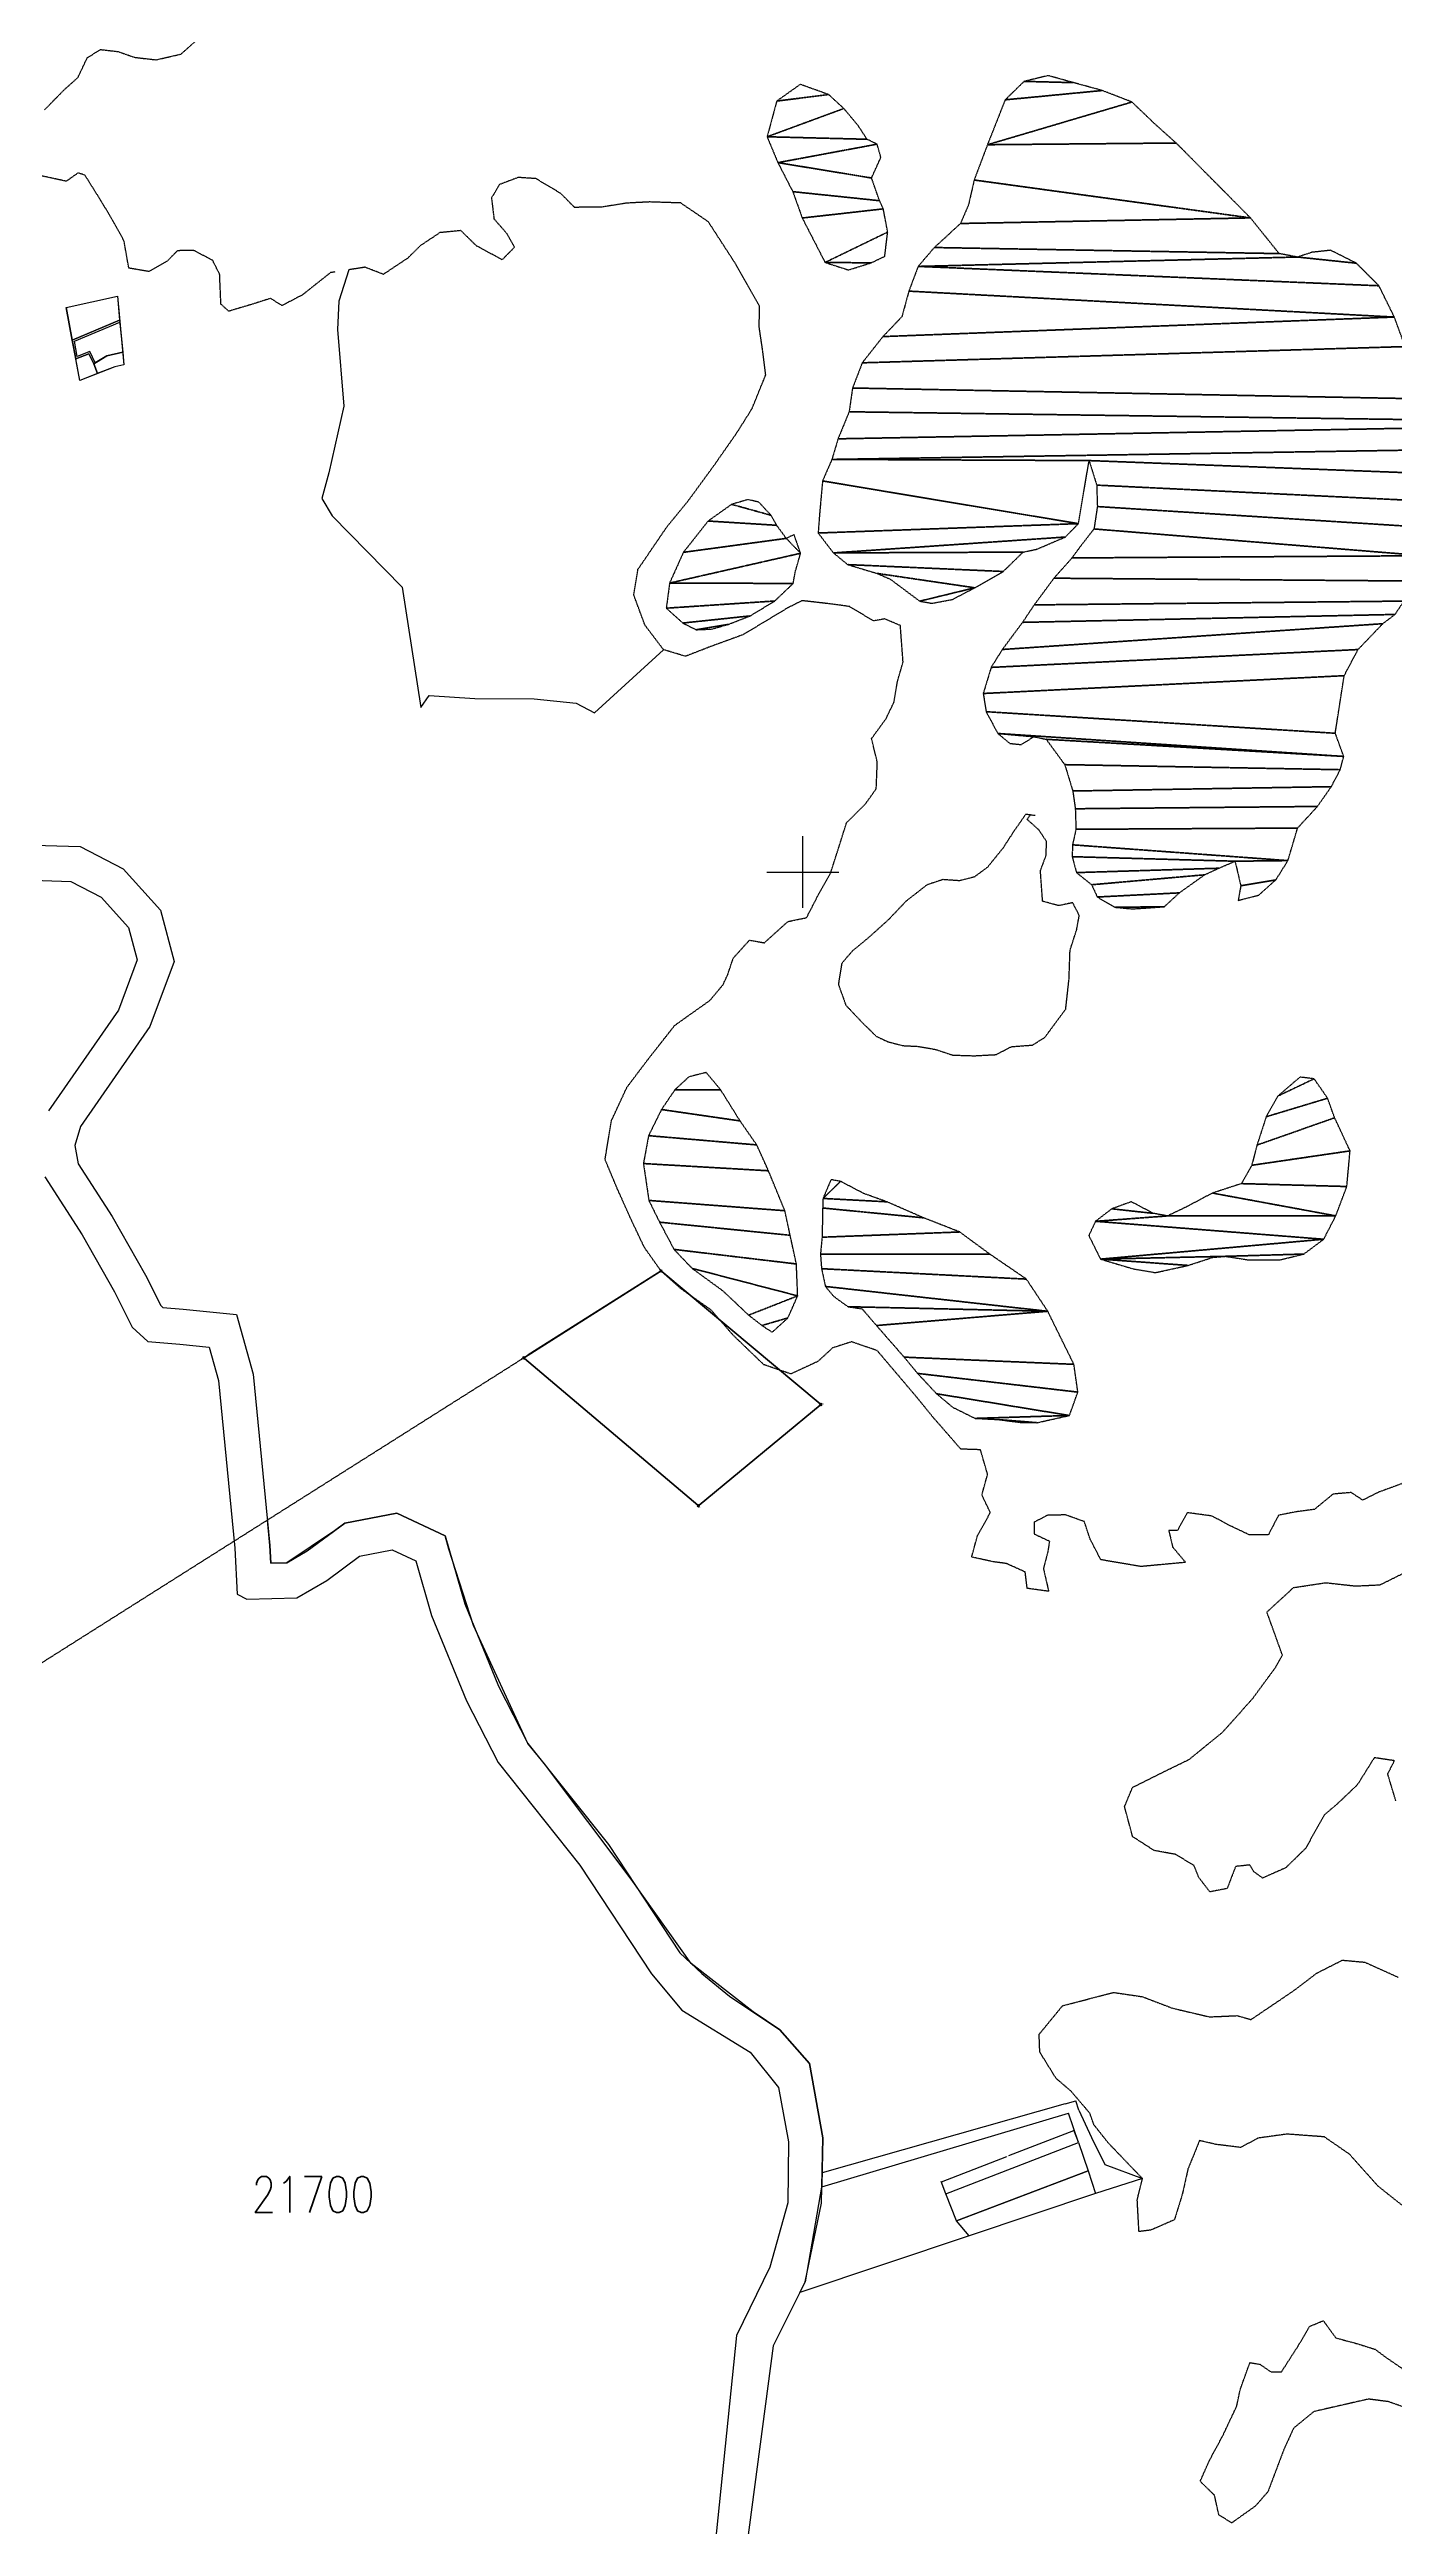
# Model space of a CAD drawing. Header units: metres. Extents: x 619047 to 657292, y 1301217 to 1319844.
# Drawn here: x 654783 to 655532, y 1315809 to 1317189 of the extents above; entities that cross this region are included whole.
import ezdxf
from ezdxf.enums import TextEntityAlignment as Align

# ---------------------------------------------------------------- set-up
doc = ezdxf.new("R2010")
doc.units = ezdxf.units.M
doc.header["$PDMODE"] = 32
doc.header["$PDSIZE"] = 0.5
doc.linetypes.add('HIDDEN', pattern=[0.375, 0.25, -0.125])
for name, color, linetype in [('2', 1, 'Continuous'), ('3', 7, 'Continuous'), ('42', 7, 'Continuous'), ('CVL_CUADCON_LIN', 8, 'Continuous')]:
    doc.layers.add(name, color=color, linetype=linetype)
doc.styles.add('ROMANS', font='ROMANS', dxfattribs={"height": 0.2})
doc.styles.get("Standard").update_dxf_attribs({"font": 'arial.ttf'})
doc.dimstyles.get("Standard").update_dxf_attribs({"dimtxt": 0.18, "dimasz": 0.18, "dimexe": 0.18, "dimexo": 0.0625, "dimgap": 0.09, "dimtad": 0, "dimtih": 1, "dimtoh": 1, "dimdec": 4, "dimzin": 0, "dimdsep": 46, "dimtxsty": 'Standard', "dimcen": 0.09, "dimadec": 0, "dimazin": 0, "dimtfac": 1, "dimtdec": 4, "dimtofl": 0, "dimtmove": 0, "dimatfit": 3, "dimfxl": 1, "dimtolj": 1, "dimtzin": 0, "dimarcsym": 0})

# ---------------------------------------------------------------- blocks, each defined once
blk = doc.blocks.new('COORD')
at = {"layer": '42', "color": 2, "linetype": 'Continuous'}
for p, q in [((0, -2), (0, 2)), ((-2, 0), (2, 0))]:
    blk.add_line(p, q, dxfattribs=at)
blk = doc.blocks.new('COORD$')
at = {"layer": '42', "color": 2, "linetype": 'Continuous'}
blk.add_blockref('COORD', (0, 0), dxfattribs=at)
blk = doc.blocks.new('*D12')
at = {"layer": 'CVL_CUADCON_LIN', "color": 0, "lineweight": -2, "ltscale": 0.5, "transparency": 16777216}
for p, q in [((655353.4, 1316029.2), (655317.1, 1316015.2)), ((655356.1, 1316022.8), (655353.5, 1316029.5)), ((655279.8, 1316000.8), (655316.2, 1316014.8)), ((655282.2, 1315994.1), (655279.6, 1316000.9))]:
    blk.add_line(p, q, dxfattribs=at)
at = {"layer": 'CVL_CUADCON_LIN', "color": 0, "ltscale": 0.5, "transparency": 16777216}
for points in [[(655353.4, 1316029.3), (655353.4, 1316029.2), (655353.6, 1316029.3)], [(655279.8, 1316000.8), (655279.8, 1316000.7), (655279.6, 1316000.7)]]:
    blk.add_solid(points, dxfattribs=at)
at = {"layer": 'Defpoints', "color": 0, "ltscale": 0.5, "transparency": 16777216}
for p in [(655356.2, 1316022.7), (655279.6, 1316000.7), (655282.2, 1315994.1)]:
    blk.add_point(p, dxfattribs=at)
at = {"layer": 'CVL_CUADCON_LIN', "color": 0, "ltscale": 0.5, "transparency": 16777216, "insert": (655316.6, 1316015), "char_height": 0.18, "attachment_point": 5}
blk.add_mtext('\\A1;79.3000', dxfattribs=at)

msp = doc.modelspace()

# ---------------------------------------------------------------- linework, layer by layer
at = {"color": 4}
msp.add_lwpolyline([(654820.76004, 1317051.15126), (654824.41504, 1317013.02606), (654819.28888, 1317011.8925), (654799.81528, 1317004.30377), (654792.32421, 1317044.96956)], close=True, dxfattribs=at)
at = {"layer": '2', "color": 1, "linetype": 'Continuous'}
for points in [[(654949.65273, 1317065.90433), (654944.20473, 1317048.44133), (654943.36073, 1317032.66733), (654946.87673, 1316989.98533), (654938.64273, 1316952.77333), (654934.73273, 1316938.49133), (654940.42873, 1316928.88933), (654979.48973, 1316889.13033), (654989.87773, 1316822.11133), (654994.37973, 1316828.77033), (655019.81073, 1316827.00833), (655052.84773, 1316826.85233), (655076.25173, 1316824.55933), (655086.47673, 1316819.07433), (655124.98773, 1316854.25833)], [(654767.69532, 1316745.63806), (654800.02666, 1316744.65945), (654823.95084, 1316732.13372), (654844.71392, 1316709.20007), (654852.35631, 1316680.55391), (654838.89914, 1316644.34818), (654800.30957, 1316588.6696), (654797.0746, 1316578.08733), (654798.99625, 1316567.93979), (654817.87742, 1316538.47913), (654836.48547, 1316505.87029), (654844.99119, 1316488.86745), (654846.114, 1316487.84727), (654857.45373, 1316486.83927), (654887.18674, 1316483.94287), (654896.38398, 1316450.71526), (654905.71737, 1316355.2093), (654906.26614, 1316345.32885), (654915.20135, 1316345.57683), (654926.56939, 1316352.18284), (654947.47977, 1316367.74644), (654976.35592, 1316373.27385), (655003.32382, 1316360.58731), (655014.24315, 1316322.73991), (655032.98265, 1316276.92512), (655049.47104, 1316244.99487), (655094.30237, 1316188.6192), (655134.01665, 1316128.2643), (655146.24565, 1316116.73959), (655161.81069, 1316104.19874), (655189.80391, 1316085.45704), (655206.34363, 1316066.63288), (655213.64292, 1316025.18134), (655213.16604, 1315998.96069), (655203.83459, 1315944.96665), (655186.04138, 1315909.39904), (655171.25844, 1315796.96572)], [(654768.47477, 1316725.9959), (654794.92605, 1316725.19526), (654811.75932, 1316716.38205), (654826.99075, 1316699.55833), (654831.79976, 1316681.53261), (654821.37733, 1316653.49169), (654782.45062, 1316597.32666)], [(654780.43608, 1316560.55779), (654801.09557, 1316528.32237), (654819.18792, 1316496.61725), (654829.09273, 1316476.81766), (654837.80839, 1316468.89866), (654855.63494, 1316467.31403), (654871.88063, 1316465.73148), (654877.03239, 1316447.11932), (654886.16076, 1316353.71128), (654887.58073, 1316328.14504), (654892.86189, 1316325.3397), (654920.73663, 1316326.1133), (654937.38454, 1316335.78746), (654955.58181, 1316349.3317), (654973.77909, 1316352.81498), (654986.94353, 1316346.62202), (654995.69417, 1316316.2915), (655015.16102, 1316268.69846), (655032.92811, 1316234.29197), (655078.40557, 1316177.1038), (655118.25561, 1316116.54256), (655135.09238, 1316096.42896), (655173.25797, 1316073.02698), (655189.07806, 1316053.36928), (655194.63649, 1316023.0282), (655194.20889, 1315989.0171), (655184.1719, 1315953.18016), (655165.70613, 1315915.10842), (655152.09003, 1315782.7591)]]:
    msp.add_lwpolyline(points, dxfattribs=at)
at = {"layer": '3', "color": 30, "linetype": 'HIDDEN'}
msp.add_line((654541.58573, 1316139.92633), (655123.60973, 1316508.16233), dxfattribs=at)
for points in [[(654780.17373, 1317154.97833), (654790.71873, 1317165.77133), (654798.76373, 1317172.97833), (654803.97273, 1317183.96333), (654811.28573, 1317188.62133), (654821.20473, 1317187.46433), (654830.38473, 1317184.26533), (654842.33873, 1317182.87733), (654856.27273, 1317186.08633), (654868.08973, 1317196.63933)], [(654941.85673, 1317064.68433), (654939.45273, 1317064.30833), (654923.84573, 1317051.93333), (654912.48373, 1317045.95933), (654906.08873, 1317049.95133), (654895.20573, 1317046.52433), (654882.80173, 1317042.82433), (654878.43773, 1317046.84033), (654877.74173, 1317063.34833), (654873.84173, 1317071.18133), (654863.36473, 1317076.65133), (654854.22273, 1317076.54733), (654848.69873, 1317070.89333), (654838.35273, 1317064.93133), (654827.15573, 1317066.83533), (654824.44173, 1317082.05033), (654818.47573, 1317092.90833), (654812.00173, 1317103.76033), (654802.68673, 1317118.64633), (654798.86273, 1317119.87233), (654792.31173, 1317115.22433), (654777.79873, 1317118.36133)], [(655124.98773, 1316854.25833), (655114.67173, 1316867.86233), (655108.38273, 1316884.81433), (655110.75973, 1316899.07133), (655126.99773, 1316922.88833), (655138.77073, 1316937.25233), (655153.52573, 1316957.49433), (655165.52173, 1316974.65633), (655174.25373, 1316988.47733), (655181.91173, 1317007.36833), (655180.23373, 1317020.81633), (655178.30773, 1317033.75233), (655178.42573, 1317045.69633), (655165.46273, 1317068.67133), (655149.94873, 1317092.63333), (655134.58873, 1317103.12933), (655117.31073, 1317103.69433), (655104.36373, 1317103.03833), (655090.67273, 1317100.84933), (655075.43473, 1317100.67433), (655067.72573, 1317108.46333), (655053.91573, 1317116.69033), (655044.00273, 1317117.33933), (655033.63373, 1317113.40933), (655029.14573, 1317105.98933), (655030.54973, 1317094.31733), (655037.75673, 1317086.01433), (655041.90673, 1317078.43933), (655035.12873, 1317071.50033), (655020.81673, 1317079.21433), (655012.08273, 1317087.75333), (655000.41173, 1317086.60333), (654989.57273, 1317079.36533), (654982.53973, 1317072.42433), (654968.92673, 1317063.37533), (654958.72173, 1317067.32333), (654949.65273, 1317065.90433)], [(655123.60973, 1316508.16233), (655114.31573, 1316521.26933), (655106.76773, 1316537.19133), (655098.94873, 1316554.63433), (655092.41873, 1316570.31333), (655095.98173, 1316591.95233), (655104.65873, 1316610.60133), (655116.66873, 1316626.49233), (655131.18973, 1316644.95333), (655150.84273, 1316658.89933), (655158.10873, 1316667.62133), (655160.83573, 1316673.49733), (655163.78173, 1316682.42433), (655172.81173, 1316692.43733), (655181.20973, 1316691.00833), (655194.28273, 1316702.84633), (655204.67173, 1316704.99833), (655211.38073, 1316718.03433), (655218.10173, 1316730.05333), (655223.00673, 1316745.35533), (655226.92773, 1316757.85133), (655237.47573, 1316768.38933), (655243.47473, 1316776.84333), (655244.06873, 1316791.58733), (655240.86973, 1316804.76433), (655248.87173, 1316815.78233), (655253.33873, 1316824.98033), (655255.23973, 1316836.43633), (655258.41673, 1316847.39933), (655256.91373, 1316867.70933), (655248.23573, 1316871.42233), (655241.89773, 1316870.33333), (655228.59873, 1316878.31233), (655220.20373, 1316879.48633), (655210.53873, 1316880.64633), (655202.14573, 1316881.56733), (655194.31673, 1316877.66633), (655169.34173, 1316862.64233), (655151.38273, 1316856.08533), (655137.22173, 1316850.58733), (655124.98773, 1316854.25833)], [(655332.03873, 1316761.84733), (655326.69673, 1316762.54933), (655319.94973, 1316752.81633), (655313.95873, 1316743.60033), (655305.44273, 1316733.08433), (655298.13873, 1316727.66533), (655289.78173, 1316725.53733), (655280.62973, 1316726.19433), (655271.77273, 1316723.29833), (655260.19173, 1316714.27233), (655250.15273, 1316703.73933), (655239.59273, 1316694.21733), (655230.28373, 1316686.48833), (655224.26673, 1316679.55833), (655222.36873, 1316667.84833), (655226.56573, 1316656.20733), (655235.56473, 1316646.65533), (655243.52773, 1316638.86933), (655249.91173, 1316635.89333), (655258.31873, 1316633.70233), (655266.70573, 1316633.28933), (655276.37673, 1316631.62133), (655286.06573, 1316628.42933), (655298.00773, 1316628.05733), (655310.19173, 1316628.70533), (655318.77773, 1316633.12333), (655330.45173, 1316634.01833), (655337.26173, 1316638.16233), (655349.01873, 1316654.05033), (655350.85873, 1316670.84233), (655351.43773, 1316686.85633), (655355.11673, 1316698.33333), (655356.54973, 1316706.22633), (655352.91373, 1316713.29933), (655345.05773, 1316711.68533), (655336.13973, 1316714.12433), (655334.92973, 1316731.13533), (655338.13273, 1316739.81133), (655338.29873, 1316747.43633), (655334.16273, 1316753.74133), (655327.48973, 1316759.76333), (655329.36773, 1316762.19833)], [(655539.73173, 1316390.95333), (655523.29073, 1316384.92133), (655514.45173, 1316380.50033), (655508.05273, 1316384.74733), (655497.90273, 1316383.86933), (655487.58573, 1316375.36533), (655477.18773, 1316373.97633), (655467.55773, 1316372.08733), (655461.84073, 1316361.09633), (655451.17173, 1316361.22833), (655440.18973, 1316366.43833), (655430.47873, 1316371.66333), (655416.74073, 1316373.53933), (655411.26673, 1316363.56733), (655406.44173, 1316363.51133), (655408.57773, 1316354.38833), (655415.78773, 1316345.83133), (655390.92173, 1316343.51433), (655368.52673, 1316347.32433), (655362.55173, 1316358.94433), (655359.39373, 1316368.56433), (655348.93773, 1316372.25533), (655339.03273, 1316372.14233), (655331.45773, 1316368.24433), (655331.53273, 1316361.63833), (655339.95973, 1316357.66933), (655339.01373, 1316351.56033), (655336.57873, 1316342.38533), (655339.51773, 1316329.71333), (655327.56073, 1316331.35533), (655326.44073, 1316340.49033), (655315.97273, 1316345.19833), (655308.84973, 1316346.13333), (655296.62773, 1316348.78933), (655299.79573, 1316360.51333), (655307.01273, 1316373.55533), (655302.32773, 1316383.41133), (655305.49873, 1316394.88233), (655301.53273, 1316408.55733), (655290.60573, 1316408.94133), (655275.42173, 1316426.30033), (655265.37473, 1316438.63633), (655244.00473, 1316463.80133), (655229.72473, 1316468.72033), (655219.09573, 1316465.29533), (655211.05273, 1316457.83433), (655195.89373, 1316450.80033), (655180.84873, 1316455.96433), (655163.64073, 1316472.53833), (655151.54473, 1316486.37533), (655134.90073, 1316498.12733), (655123.60973, 1316508.16233)], [(655532.87573, 1316213.00733), (655528.38773, 1316227.94733), (655532.11273, 1316235.35933), (655520.91773, 1316237.00933), (655511.43773, 1316221.90933), (655500.38273, 1316211.36533), (655493.08773, 1316205.18333), (655482.63273, 1316186.51433), (655471.57973, 1316175.71633), (655458.69173, 1316169.97833), (655453.82573, 1316173.48033), (655451.49673, 1316177.26533), (655443.63173, 1316176.41333), (655438.94573, 1316164.16333), (655429.31573, 1316162.27433), (655423.12773, 1316170.33433), (655420.51273, 1316176.91133), (655410.28073, 1316183.14633), (655398.31873, 1316185.29633), (655386.29173, 1316193.03633), (655381.78273, 1316209.75533), (655386.23273, 1316220.47833), (655403.91173, 1316229.31933), (655417.80373, 1316236.08433), (655436.17473, 1316251.03233), (655452.97873, 1316269.77333), (655465.98473, 1316287.45533), (655469.71873, 1316294.10433), (655464.99673, 1316307.26333), (655461.06173, 1316318.14433), (655475.89273, 1316331.78133), (655493.89473, 1316334.52833), (655510.42573, 1316332.68433), (655524.13473, 1316333.34933), (655544.59273, 1316343.49333)], [(655540.82573, 1315984.15633), (655522.88273, 1315998.43433), (655507.18773, 1316016.04233), (655493.10573, 1316025.79133), (655472.25973, 1316027.33133), (655456.28373, 1316025.11533), (655446.43673, 1316019.92133), (655432.95573, 1316021.54533), (655423.53373, 1316023.72533), (655417.10973, 1316007.89733), (655413.96873, 1315993.88633), (655409.55973, 1315979.60633), (655396.41673, 1315973.86633), (655389.82273, 1315973.02833), (655388.85773, 1315990.80433), (655391.77173, 1316002.52533), (655372.74873, 1316022.38233), (655364.75973, 1316032.45433), (655362.39773, 1316039.03433), (655351.84373, 1316051.36433), (655343.63473, 1316058.38533), (655334.57773, 1316073.01933), (655334.21073, 1316082.92433), (655347.23673, 1316098.82733), (655375.59973, 1316106.26633), (655391.62873, 1316103.90933), (655408.46573, 1316097.49533), (655429.09573, 1316092.64933), (655444.58173, 1316093.33433), (655452.22673, 1316091.13433), (655476.67573, 1316107.67633), (655488.76173, 1316116.96233), (655503.15673, 1316124.24133), (655515.61573, 1316123.11333), (655534.25373, 1316114.68733)], [(655546.16973, 1315872.16033), (655528.57373, 1315878.31133), (655517.63573, 1315879.71133), (655487.23473, 1315872.75733), (655475.91073, 1315863.48033), (655470.45973, 1315851.47533), (655461.58473, 1315827.99733), (655454.56373, 1315820.03933), (655441.46173, 1315810.74233), (655434.29873, 1315815.23433), (655431.88773, 1315826.13233), (655423.92473, 1315833.91833), (655429.12473, 1315845.66633), (655436.58673, 1315859.47333), (655444.27373, 1315875.82333), (655446.20073, 1315884.99333), (655451.61673, 1315900.04633), (655457.21573, 1315899.09433), (655463.36073, 1315894.84433), (655469.20173, 1315894.91133), (655478.43573, 1315909.24633), (655484.91373, 1315920.24733), (655492.49873, 1315923.38233), (655499.46573, 1315913.80633), (655511.18573, 1315910.63733), (655521.38273, 1315907.45033), (655527.01873, 1315903.19533), (655536.49173, 1315896.69733)]]:
    msp.add_lwpolyline(points, dxfattribs=at)
at = {"layer": 'CVL_CUADCON_LIN', "color": 2, "ltscale": 0.5}
for p, q in [((654795.67572, 1317026.77567), (654822.03882, 1317037.81242)), ((654796.80514, 1317026.1644), (654822.13874, 1317036.77015)), ((654822.03882, 1317037.81242), (654823.7518, 1317019.94434)), ((654797.61415, 1317016.25272), (654795.67572, 1317026.77567)), ((654798.3757, 1317017.6385), (654796.80514, 1317026.1644)), ((654804.84716, 1317019.17224), (654797.61415, 1317016.25272)), ((654805.33544, 1317020.44772), (654798.3757, 1317017.6385)), ((654807.59911, 1317013.56071), (654804.84716, 1317019.17224)), ((654808.45872, 1317014.07898), (654805.33544, 1317020.44772)), ((654814.96409, 1317018.00109), (654807.59911, 1317013.56071)), ((654823.7518, 1317019.94434), (654814.96409, 1317018.00109))]:
    msp.add_line(p, q, dxfattribs=at)
at = {"layer": 'CVL_CUADCON_LIN', "color": 2, "ltscale": 0.5, "flags": 128}
for points in [[(654820.76004, 1317051.15126), (654822.03882, 1317037.81242), (654795.67572, 1317026.77567), (654792.32421, 1317044.96956)], [(654823.7518, 1317019.94434), (654824.41504, 1317013.02606), (654819.28888, 1317011.8925), (654809.70466, 1317008.15759), (654807.59911, 1317013.56071), (654814.96409, 1317018.00109)], [(655356.15567, 1316022.6923), (655361.43668, 1316006.84929), (655288.25354, 1315979.00835), (655282.19442, 1315994.0877)], [(655361.43668, 1316006.84929), (655365.64251, 1315994.23181), (655295.28159, 1315970.67439), (655288.25354, 1315979.00835)]]:
    msp.add_lwpolyline(points, close=True, dxfattribs=at)
at = {"layer": 'CVL_CUADCON_LIN', "color": 6, "ltscale": 0.5, "flags": 128}
for points in [[(654820.76004, 1317051.15126), (654822.03882, 1317037.81242)], [(654792.32421, 1317044.96956), (654795.67572, 1317026.77567), (654822.03882, 1317037.81242)], [(654822.03882, 1317037.81242), (654823.7518, 1317019.94434)], [(654795.67572, 1317026.77567), (654797.61415, 1317016.25272)], [(654819.28888, 1317011.8925), (654809.59867, 1317008.11629)], [(654823.7518, 1317019.94434), (654814.96409, 1317018.00109)]]:
    msp.add_lwpolyline(points, dxfattribs=at)
for points in [[(654822.13874, 1317036.77015), (654823.7518, 1317019.94434), (654814.96409, 1317018.00109), (654808.45872, 1317014.07898), (654805.33544, 1317020.44772), (654798.3757, 1317017.6385), (654796.80514, 1317026.1644)], [(654797.61415, 1317016.25272), (654804.84716, 1317019.17224), (654807.59911, 1317013.56071), (654809.70466, 1317008.15759), (654799.81528, 1317004.30377)], [(654823.7518, 1317019.94434), (654824.41504, 1317013.02606), (654819.28888, 1317011.8925), (654809.70466, 1317008.15759), (654807.59911, 1317013.56071), (654814.96409, 1317018.00109)]]:
    msp.add_lwpolyline(points, close=True, dxfattribs=at)
at = {"layer": 'CVL_CUADCON_LIN', "color": 3, "ltscale": 0.5, "flags": 128}
for points in [[(654807.59911, 1317013.56071), (654804.84716, 1317019.17224), (654797.61415, 1317016.25272)], [(654814.96409, 1317018.00109), (654807.59911, 1317013.56071), (654809.70466, 1317008.15759)]]:
    msp.add_lwpolyline(points, dxfattribs=at)
at = {"layer": 'CVL_CUADCON_LIN', "color": 4, "lineweight": 40, "ltscale": 0.5, "flags": 128}
for points in [[(655047.55366, 1316460.04306), (655123.1872, 1316507.895)], [(655123.99346, 1316507.84178), (655212.2518, 1316434.11618)], [(655144.04692, 1316377.7267), (655047.51274, 1316459.45266)], [(655212.25018, 1316433.47703), (655144.81388, 1316377.72223)]]:
    msp.add_lwpolyline(points, dxfattribs=at)
at = {"layer": 'CVL_CUADCON_LIN', "color": 5, "ltscale": 0.5, "flags": 128}
for points in [[(655123.60973, 1316508.16233), (655049.66629, 1316461.37966)], [(655123.60973, 1316508.16233), (655051.35643, 1316462.44898)]]:
    msp.add_lwpolyline(points, dxfattribs=at)
at = {"layer": 'CVL_CUADCON_LIN', "color": 2, "ltscale": 0.5, "flags": 128}
msp.add_lwpolyline([(655200.88443, 1315939.06946), (655203.83459, 1315944.96665), (655213.07074, 1315988.94923), (655213.64292, 1316025.18134), (655206.34363, 1316066.63288), (655189.80391, 1316085.45704), (655174.88121, 1316095.44792), (655140.34209, 1316122.30315), (655106.99875, 1316169.32416), (655058.59684, 1316233.51912), (655049.47104, 1316244.99487), (655019.15295, 1316310.73632), (655005.47521, 1316353.13038), (655003.32382, 1316360.58731), (654976.35592, 1316373.27385), (654947.47977, 1316367.74644), (654941.74897, 1316363.481), (654915.20135, 1316345.57683), (654910.73374, 1316345.45284), (654906.26614, 1316345.32885), (654905.71737, 1316355.2093), (654904.32796, 1316369.42674)], dxfattribs=at)
at = {"layer": 'CVL_CUADCON_LIN', "color": 4, "ltscale": 0.5, "flags": 128}
for points in [[(655348.7896, 1316044.16177), (655213.33598, 1316005.74506)], [(655348.7896, 1316044.16177), (655354.68743, 1316045.92621)], [(655356.24803, 1316040.70977), (655354.68743, 1316045.92621)], [(655213.21238, 1315997.91811), (655350.49975, 1316038.99007)], [(655356.15567, 1316022.6923), (655350.49975, 1316038.99007)], [(655356.24803, 1316040.70977), (655363.33728, 1316025.4698), (655370.78318, 1316010.40497), (655391.77173, 1316002.52533)], [(655391.77173, 1316002.52533), (655365.64251, 1315994.23181)], [(655295.28159, 1315970.67439), (655200.88443, 1315939.06946)]]:
    msp.add_lwpolyline(points, dxfattribs=at)
at = {"layer": 'CVL_CUADCON_LIN', "color": 4, "lineweight": 40, "ltscale": 0.5}
for centre in [(655123.60973, 1316508.16233), (655047.13113, 1316459.77573), (655212.63553, 1316433.79563), (655144.42853, 1316377.40363)]:
    msp.add_circle(centre, 0.5, dxfattribs=at)
at = {"layer": 'CVL_CUADCON_LIN', "color": 4, "ltscale": 0.5}
for p in [(655123.60973, 1316508.16233), (655047.13113, 1316459.77573), (655212.63553, 1316433.79563), (655144.42853, 1316377.40363)]:
    msp.add_point(p, dxfattribs=at)

# ---------------------------------------------------------------- block references
at = {"layer": '42', "color": 1, "linetype": 'Continuous', "xscale": 10, "yscale": 10}
msp.add_blockref('COORD$', (655202.60373, 1316730.38433), dxfattribs=at)

# ---------------------------------------------------------------- texts
at = {"color": 7, "linetype": 'Continuous', "style": 'ROMANS', "width": 0.8}
msp.add_text('21700', height=20, dxfattribs=at).set_placement((654929.82865, 1315993.72807), align=Align.MIDDLE)
at = {"layer": 'CVL_CUADCON_LIN', "color": 4, "ltscale": 0.5}
msp.add_text('1', height=1, rotation=90, dxfattribs=at).set_placement((655123.67563, 1316509.16013), align=Align.BOTTOM_CENTER)
msp.add_text('4', height=1, rotation=90, dxfattribs=at).set_placement((655046.13353, 1316459.84493), align=Align.MIDDLE_RIGHT)
msp.add_text('2', height=1, rotation=90, dxfattribs=at).set_placement((655213.63553, 1316433.79313), align=Align.MIDDLE_LEFT)
msp.add_text('3', height=1, rotation=90, dxfattribs=at).set_placement((655144.42273, 1316376.40363), align=Align.TOP_CENTER)

# ---------------------------------------------------------------- dimensions: what is measured, and where the dimension line sits
dim = msp.add_aligned_dim(p1=(655356.15567, 1316022.6923), p2=(655282.19442, 1315994.0877), distance=-7.07649, dimstyle='Standard', dxfattribs=at)
dim.commit()
dim.dimension.update_dxf_attribs({"geometry": '*D12', "text_midpoint": (655316.62246, 1316014.99008)})

# ---------------------------------------------------------------- meshes
at = {"layer": '3', "color": 30, "linetype": 'HIDDEN'}
mesh = msp.add_polyface(dxfattribs=at)
corners = [(655356.08773, 1316924.49133), (655213.57573, 1316948.27133), (655211.11273, 1316919.27633), (655348.80673, 1316917.03933), (655219.62173, 1316908.19333), (655325.28073, 1316908.63833), (655314.22773, 1316897.84033), (655227.56973, 1316901.67733), (655298.32973, 1316888.76533), (655243.88173, 1316896.78233), (655267.68073, 1316881.30033), (655353.27973, 1317170.17133), (655325.83873, 1317170.87333), (655369.33173, 1317165.78033), (655315.28873, 1317160.58933), (655385.91473, 1317159.36433), (655305.41473, 1317135.57433), (655410.55973, 1317136.52233), (655451.93073, 1317094.81533), (655298.01873, 1317115.92433), (655290.42173, 1317091.69833), (655467.90573, 1317074.92433), (655275.84273, 1317078.31833), (655478.08773, 1317073.00833), (655266.81873, 1317067.79733), (655523.48273, 1317057.01133), (655532.06473, 1317039.57633), (655261.64273, 1317054.01733), (655247.19973, 1317028.69633), (655538.09473, 1317023.12933), (655235.68273, 1317014.08133), (655539.18773, 1316994.17433), (655230.25573, 1317000.04333), (655539.32073, 1316982.48733), (655228.37473, 1316986.80933), (655542.16973, 1316977.69233), (655222.19673, 1316971.74633), (655549.92773, 1316965.58433), (655218.77173, 1316960.27333), (655551.60273, 1316952.39033), (655362.03573, 1316959.62433), (655553.04973, 1316936.90733), (655366.25573, 1316945.95133), (655553.72673, 1316922.17733), (655366.64673, 1316934.01333), (655548.56973, 1316906.61833), (655364.75673, 1316921.54133), (655352.49573, 1316905.39233), (655540.09473, 1316892.54633), (655342.46473, 1316894.09733), (655537.42873, 1316881.33533), (655331.45873, 1316879.23433), (655532.43373, 1316873.90933), (655324.96573, 1316869.50433), (655525.63473, 1316868.74933), (655313.70873, 1316854.38333), (655511.82973, 1316854.36233), (655307.47273, 1316844.40233), (655504.12173, 1316839.79033), (655303.06673, 1316829.86833), (655499.15473, 1316807.71733), (655304.70673, 1316819.72333), (655503.87373, 1316794.81233), (655311.19573, 1316807.60133), (655338.15673, 1316804.35233), (655501.92673, 1316787.42133), (655348.47773, 1316790.24033), (655496.95473, 1316777.96333), (655352.96373, 1316775.55433), (655489.20673, 1316766.94833), (655354.34673, 1316765.66033), (655478.16873, 1316754.87933), (655354.73173, 1316754.23033), (655472.78673, 1316736.77733), (655352.79873, 1316745.56933), (655443.32673, 1316736.44033), (655352.61973, 1316738.96033), (655434.22773, 1316732.52433), (655355.00773, 1316730.09433), (655426.39573, 1316728.87733), (655363.46673, 1316723.33033), (655412.28673, 1316718.80633), (655366.59273, 1316716.50533), (655403.99273, 1316711.08833), (655376.56373, 1316710.77533), (655466.05173, 1316726.02833), (655446.53173, 1316722.75533), (655331.28173, 1316805.79833), (655510.89373, 1317069.57233), (655332.88173, 1316910.25033), (655285.95773, 1316882.27133), (655274.55273, 1316880.10833), (655251.28473, 1316893.56333), (655211.99473, 1316930.97433), (655257.74173, 1317039.74333), (655294.87473, 1317102.16733), (655339.26473, 1317174.07633), (655397.98473, 1317147.81333), (655486.18573, 1317075.64233), (655496.58673, 1317076.77733), (655456.49673, 1316717.53333), (655445.10073, 1316714.60833), (655386.22673, 1316709.86933), (655324.22073, 1316801.39733), (655317.86273, 1316802.08733), (655356.99773, 1316911.54233)]
mesh.append_faces([[corners[k] for k in face] for face in [(8, 10, 91, 90), (12, 11, 96), (83, 84, 102), (85, 86, 101, 100), (87, 63, 104, 103), (23, 88, 99, 98)]], dxfattribs={"vtx0": -1, "color": 30})
mesh.append_faces([[corners[k] for k in face] for face in [(3, 4, 5, 89), (15, 16, 17, 97)]], dxfattribs={"vtx0": -1, "vtx1": -1, "color": 30})
mesh.append_faces([[corners[k] for k in face] for face in [(37, 38, 40, 39)]], dxfattribs={"vtx0": -1, "vtx1": -1, "vtx2": -1, "color": 30})
mesh.append_faces([[corners[k] for k in face] for face in [(23, 24, 25, 88), (62, 63, 87, 64)]], dxfattribs={"vtx0": -1, "vtx1": -1, "vtx3": -1, "color": 30})
mesh.append_faces([[corners[k] for k in face] for face in [(1, 0, 40, 38), (0, 2, 4, 3), (5, 4, 7, 6), (6, 7, 9, 8), (11, 12, 14, 13), (13, 14, 16, 15), (17, 16, 19, 18), (18, 20, 22, 21), (21, 22, 24, 23), (25, 24, 27, 26), (26, 28, 30, 29), (29, 30, 32, 31), (31, 32, 34, 33), (33, 34, 36, 35), (35, 36, 38, 37), (39, 40, 42, 41), (41, 42, 44, 43), (43, 44, 46, 45), (45, 47, 49, 48), (48, 49, 51, 50), (50, 51, 53, 52), (52, 53, 55, 54), (54, 55, 57, 56), (56, 57, 59, 58), (58, 59, 61, 60), (60, 61, 63, 62), (62, 64, 66, 65), (65, 66, 68, 67), (67, 68, 70, 69), (69, 70, 72, 71), (71, 72, 74, 73), (75, 76, 78, 77), (77, 78, 80, 79), (79, 80, 82, 81), (81, 82, 84, 83), (86, 85, 73, 75)]], dxfattribs={"vtx0": -1, "vtx2": -1, "color": 30})
mesh.append_faces([[corners[k] for k in face] for face in [(73, 74, 76, 75)]], dxfattribs={"vtx0": -1, "vtx2": -1, "vtx3": -1, "color": 30})
mesh.append_faces([[corners[k] for k in face] for face in [(0, 1, 93, 2), (8, 9, 92, 10), (18, 19, 95, 20), (26, 27, 94, 28), (45, 46, 105, 47)]], dxfattribs={"vtx0": -1, "vtx3": -1, "color": 30})
mesh = msp.add_polyface(dxfattribs=at)
corners = [(655216.95673, 1317163.53033), (655188.04273, 1317159.89633), (655225.42773, 1317155.75033), (655182.68173, 1317140.01533), (655238.32373, 1317138.61933), (655243.94273, 1317135.88833), (655188.68873, 1317125.60033), (655240.85573, 1317117.04933), (655245.31873, 1317104.39533), (655197.00073, 1317109.43333), (655247.40273, 1317099.84633), (655202.24873, 1317094.75533), (655249.83673, 1317086.91433), (655214.97773, 1317070.00033), (655240.63473, 1317069.78533), (655246.05873, 1317128.54333), (655233.41073, 1317146.18533), (655201.14373, 1317169.19333), (655227.97973, 1317065.82933), (655248.21273, 1317073.42933)]
mesh.append_faces([[corners[k] for k in face] for face in [(1, 0, 17), (14, 13, 18)]], dxfattribs={"vtx0": -1, "color": 30})
mesh.append_faces([[corners[k] for k in face] for face in [(2, 3, 4, 16), (5, 6, 7, 15), (12, 13, 14, 19)]], dxfattribs={"vtx0": -1, "vtx1": -1, "color": 30})
mesh.append_faces([[corners[k] for k in face] for face in [(0, 1, 3, 2), (4, 3, 6, 5), (7, 6, 9, 8), (8, 9, 11, 10), (10, 11, 13, 12)]], dxfattribs={"vtx0": -1, "vtx2": -1, "color": 30})
mesh = msp.add_polyface(dxfattribs=at)
corners = [(655201.33573, 1316907.98433), (655193.36673, 1316916.27833), (655128.37273, 1316891.39533), (655197.20973, 1316891.16633), (655186.90773, 1316881.39233), (655126.50073, 1316877.39833), (655173.28673, 1316873.10633), (655135.73973, 1316869.11933), (655161.14773, 1316868.39333), (655143.14873, 1316865.39233), (655184.83773, 1316929.13933), (655162.92373, 1316935.24133), (655187.94973, 1316923.58433), (655149.82273, 1316925.94433), (655136.05173, 1316908.50833), (655151.78073, 1316865.74533), (655198.40473, 1316897.78633), (655197.66073, 1316918.36033), (655178.15073, 1316936.43133), (655172.03773, 1316937.88633)]
mesh.append_faces([[corners[k] for k in face] for face in [(1, 0, 17), (8, 9, 15), (11, 10, 18, 19)]], dxfattribs={"vtx0": -1, "color": 30})
mesh.append_faces([[corners[k] for k in face] for face in [(0, 2, 3, 16)]], dxfattribs={"vtx0": -1, "vtx1": -1, "color": 30})
mesh.append_faces([[corners[k] for k in face] for face in [(0, 1, 14, 2)]], dxfattribs={"vtx0": -1, "vtx1": -1, "vtx3": -1, "color": 30})
mesh.append_faces([[corners[k] for k in face] for face in [(3, 2, 5, 4), (4, 5, 7, 6), (6, 7, 9, 8), (10, 11, 13, 12), (12, 13, 14, 1)]], dxfattribs={"vtx0": -1, "vtx2": -1, "color": 30})
mesh = msp.add_polyface(dxfattribs=at)
corners = [(655156.74473, 1316609.16333), (655131.34573, 1316609.12733), (655167.61173, 1316591.75533), (655123.85173, 1316598.11533), (655176.90873, 1316578.39433), (655116.65173, 1316583.54933), (655183.42373, 1316563.98533), (655113.78173, 1316568.01733), (655192.56773, 1316541.72933), (655116.81073, 1316547.46933), (655195.51873, 1316528.04233), (655122.79073, 1316535.34133), (655199.00273, 1316512.07333), (655130.83773, 1316520.18733), (655199.71373, 1316494.29533), (655140.86473, 1316509.63033), (655172.40473, 1316483.56433), (655194.26673, 1316482.03633), (655179.83673, 1316477.80533), (655148.76173, 1316618.72833), (655185.46773, 1316474.05833), (655158.02573, 1316497.12133), (655139.13773, 1316616.33133)]
mesh.append_faces([[corners[k] for k in face] for face in [(1, 0, 19, 22), (17, 18, 20)]], dxfattribs={"vtx0": -1, "color": 30})
mesh.append_faces([[corners[k] for k in face] for face in [(0, 1, 3, 2), (2, 3, 5, 4), (4, 5, 7, 6), (6, 7, 9, 8), (8, 9, 11, 10), (10, 11, 13, 12), (12, 13, 15, 14), (14, 16, 18, 17)]], dxfattribs={"vtx0": -1, "vtx2": -1, "color": 30})
mesh.append_faces([[corners[k] for k in face] for face in [(14, 15, 21, 16)]], dxfattribs={"vtx0": -1, "vtx3": -1, "color": 30})
mesh = msp.add_polyface(dxfattribs=at)
corners = [(655487.38473, 1316615.23133), (655467.17473, 1316605.59833), (655494.87473, 1316604.39033), (655460.70173, 1316594.09033), (655498.80873, 1316593.50933), (655455.54873, 1316578.27733), (655507.40173, 1316575.05833), (655452.62873, 1316567.06333), (655505.59673, 1316555.21833), (655446.90373, 1316556.83433), (655499.43273, 1316538.88533), (655430.70773, 1316551.56733), (655405.70773, 1316538.83033), (655492.72373, 1316525.85033), (655365.60973, 1316535.83133), (655368.39073, 1316514.77233), (655437.96873, 1316516.33033), (655417.19873, 1316511.26533), (655397.81673, 1316540.26433), (655374.67373, 1316542.79533), (655481.64273, 1316517.59233), (655416.56973, 1316544.03633), (655479.49973, 1316616.15733), (655468.47073, 1316514.39233), (655450.18273, 1316514.43733), (655430.86373, 1316515.74133), (655398.95673, 1316507.24533), (655386.48573, 1316509.38933), (655361.89073, 1316527.91133), (655385.55173, 1316546.73133)]
mesh.append_faces([[corners[k] for k in face] for face in [(1, 0, 22), (17, 15, 27, 26), (19, 18, 29), (20, 16, 24, 23)]], dxfattribs={"vtx0": -1, "color": 30})
mesh.append_faces([[corners[k] for k in face] for face in [(16, 15, 17, 25)]], dxfattribs={"vtx0": -1, "vtx1": -1, "color": 30})
mesh.append_faces([[corners[k] for k in face] for face in [(10, 12, 14, 13), (13, 15, 16, 20)]], dxfattribs={"vtx0": -1, "vtx1": -1, "vtx2": -1, "color": 30})
mesh.append_faces([[corners[k] for k in face] for face in [(0, 1, 3, 2), (2, 3, 5, 4), (4, 5, 7, 6), (6, 7, 9, 8), (8, 9, 11, 10), (18, 19, 14, 12)]], dxfattribs={"vtx0": -1, "vtx2": -1, "color": 30})
mesh.append_faces([[corners[k] for k in face] for face in [(10, 11, 21, 12), (13, 14, 28, 15)]], dxfattribs={"vtx0": -1, "vtx3": -1, "color": 30})
mesh = msp.add_polyface(dxfattribs=at)
corners = [(655223.62273, 1316558.09233), (655213.82573, 1316548.57933), (655249.40773, 1316546.69933), (655269.82973, 1316537.78533), (655213.63273, 1316543.24033), (655289.98573, 1316529.88433), (655213.31073, 1316526.97433), (655306.63573, 1316517.62433), (655212.40273, 1316517.56233), (655327.11573, 1316503.62833), (655213.00273, 1316509.43833), (655339.00473, 1316485.72333), (655215.14773, 1316499.55333), (655227.72373, 1316488.26233), (655243.59073, 1316477.77233), (655353.56673, 1316456.16033), (655259.03273, 1316460.16133), (655355.77573, 1316440.68633), (655266.50173, 1316451.09933), (655351.09773, 1316427.67333), (655277.04573, 1316439.78633), (655298.53873, 1316426.05633), (655333.10973, 1316423.65633), (655310.99173, 1316425.43633), (655218.27773, 1316559.04833), (655236.39973, 1316551.37833), (655323.70973, 1316423.80333), (655286.02173, 1316432.26533), (655235.61073, 1316487.08233), (655219.78373, 1316494.01633)]
mesh.append_faces([[corners[k] for k in face] for face in [(1, 0, 24), (22, 23, 26)]], dxfattribs={"vtx0": -1, "color": 30})
mesh.append_faces([[corners[k] for k in face] for face in [(0, 1, 2, 25)]], dxfattribs={"vtx0": -1, "vtx1": -1, "color": 30})
mesh.append_faces([[corners[k] for k in face] for face in [(2, 1, 4, 3), (3, 4, 6, 5), (5, 6, 8, 7), (7, 8, 10, 9), (9, 10, 12, 11), (11, 14, 16, 15), (15, 16, 18, 17), (17, 18, 20, 19), (19, 21, 23, 22)]], dxfattribs={"vtx0": -1, "vtx2": -1, "color": 30})
mesh.append_faces([[corners[k] for k in face] for face in [(11, 12, 29, 13), (11, 13, 28, 14), (19, 20, 27, 21)]], dxfattribs={"vtx0": -1, "vtx3": -1, "color": 30})

doc.saveas('drawing.dxf')
